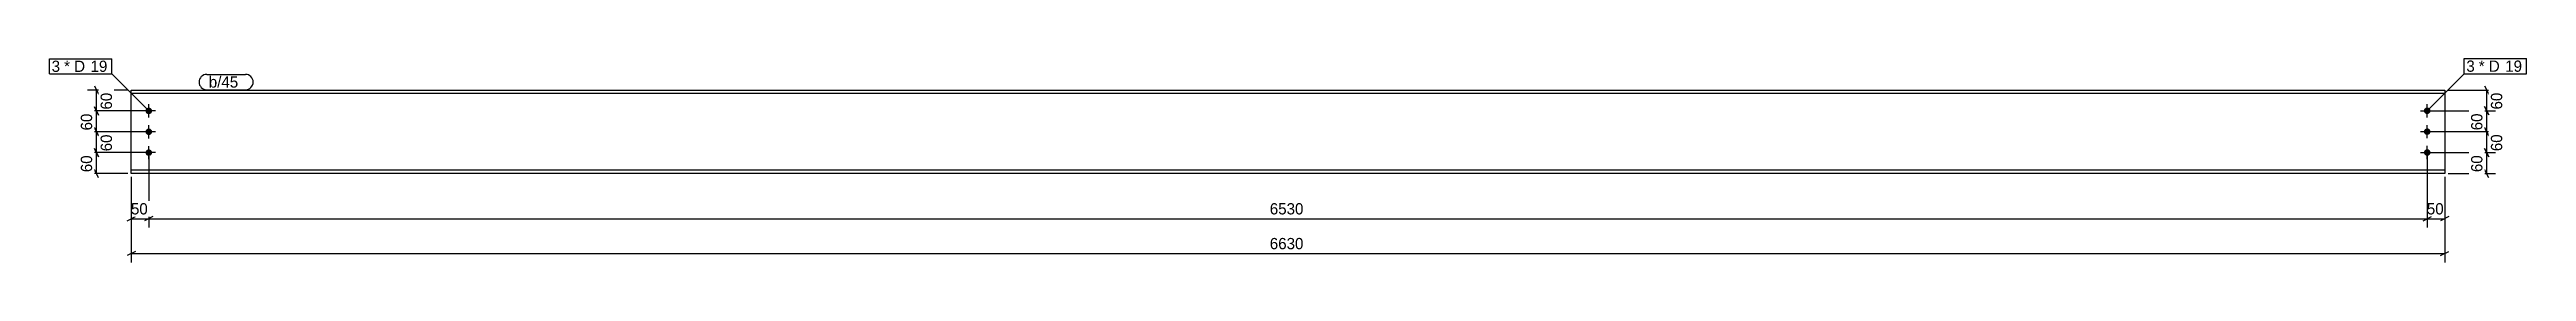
# Model space of a CAD drawing. Header units: millimetres. Extents: x 32 to 7130, y 32 to 618.
import ezdxf

# ---------------------------------------------------------------- set-up
doc = ezdxf.new("R2010")
doc.units = ezdxf.units.MM
doc.styles.add('Comic Sans MS', font='COMIC.TTF', dxfattribs={"height": 0.2})

msp = doc.modelspace()

# ---------------------------------------------------------------- hatches: boundary and pattern name
at = {"linetype": 'Continuous'}
for points in [[(306.9, 467.6, -1), (325.9, 467.6, -1)], [(6836.4, 468, -1), (6855.4, 468, -1)], [(306.9, 407.6, -1), (325.9, 407.6, -1)], [(306.9, 347.6, -1), (325.9, 347.6, -1)], [(6836.4, 408, -1), (6855.4, 408, -1)], [(6836.4, 348, -1), (6855.4, 348, -1)]]:
    msp.add_hatch(color=3, dxfattribs=at).paths.add_polyline_path(points)

# ---------------------------------------------------------------- linework, layer by layer
at = {"color": 8, "linetype": 'Continuous'}
for p, q in [((256.4, 527.6), (140.8, 527.6)), ((160.4, 539.6), (172.4, 515.6)), ((166.4, 467.6), (166.4, 527.6)), ((6905.9, 527.6), (7044.8, 527.6)), ((7010.4, 539.6), (7022.4, 515.6)), ((7016.4, 468), (7016.4, 527.6)), ((306.4, 467.6), (140.8, 467.6)), ((172.4, 455.6), (160.4, 479.6)), ((6855.9, 468), (7044.8, 468)), ((7022.4, 456), (7010.4, 480)), ((306.4, 407.6), (140.8, 407.6)), ((160.4, 419.6), (172.4, 395.6)), ((172.4, 335.6), (160.4, 359.6)), ((166.4, 347.6), (166.4, 407.6)), ((6855.9, 408), (7042, 408)), ((7022.4, 396), (7010.4, 420)), ((7022.4, 336), (7010.4, 360)), ((256.4, 287.6), (138, 287.6)), ((306.4, 347.6), (140.8, 347.6)), ((172.4, 275.6), (160.4, 299.6)), ((316.4, 337.6), (316.4, 132)), ((316.4, 337.6), (316.4, 132)), ((6845.9, 338), (6845.9, 132)), ((6855.9, 348), (7044.8, 348)), ((6905.9, 287.6), (7042, 287.6)), ((7022.4, 275.6), (7010.4, 299.6)), ((266.4, 277.6), (266.4, 132)), ((6895.9, 277.6), (6895.9, 132)), ((254.4, 151.6), (278.4, 163.6)), ((266.4, 157.6), (316.4, 157.6)), ((328.4, 163.6), (304.4, 151.6)), ((328.4, 163.6), (304.4, 151.6)), ((6833.9, 151.6), (6857.9, 163.6)), ((6845.9, 157.6), (6895.9, 157.6)), ((6907.9, 163.6), (6883.9, 151.6)), ((278.4, 63.6), (254.4, 51.6)), ((266.4, 57.6), (6895.9, 57.6)), ((6883.9, 51.6), (6907.9, 63.6))]:
    msp.add_line(p, q, dxfattribs=at)
at = {"color": 7, "linetype": 'Continuous'}
for p, q in [((266.4, 287.6), (266.4, 527.6)), ((266.4, 527.6), (6895.9, 527.6)), ((6895.9, 517.8), (266.4, 517.8)), ((6895.9, 527.6), (6895.9, 287.6)), ((6895.9, 297.4), (266.4, 297.4)), ((6895.9, 287.6), (266.4, 287.6))]:
    msp.add_line(p, q, dxfattribs=at)
at = {"color": 3, "linetype": 'Continuous'}
for p, q in [((335.4, 467.6), (297.4, 467.6)), ((316.4, 448.6), (316.4, 486.6)), ((316.4, 388.6), (316.4, 426.6)), ((6826.9, 468), (6864.9, 468)), ((6845.9, 449), (6845.9, 487)), ((6845.9, 389), (6845.9, 427)), ((335.4, 407.6), (297.4, 407.6)), ((316.4, 328.6), (316.4, 366.6)), ((6826.9, 408), (6864.9, 408)), ((6845.9, 329), (6845.9, 367)), ((335.4, 347.6), (297.4, 347.6)), ((6826.9, 348), (6864.9, 348))]:
    msp.add_line(p, q, dxfattribs=at)

# ---------------------------------------------------------------- wipeouts: each hides what was drawn before it
at = {"color": 0}
for points in [[(64.1, 579.7), (64.1, 611.7), (38, 611.7), (38, 579.7)], [(6984, 580.1), (6984, 612.1), (6958, 612.1), (6958, 580.1)]]:
    msp.add_wipeout(points, dxfattribs=at)

# ---------------------------------------------------------------- next in the draw order: wipeouts: each hides what was drawn before it
for points in [[(64.1, 579.7), (64.1, 611.7), (38, 611.7), (38, 579.7)], [(6984, 580.1), (6984, 612.1), (6958, 612.1), (6958, 580.1)], [(217.2, 530.1), (172.4, 530.1), (172.4, 465.1), (217.2, 465.1)], [(587.7, 534.6), (587.7, 566.6), (488.4, 566.6), (488.4, 534.6)], [(7067.2, 530.3), (7022.4, 530.3), (7022.4, 465.3), (7067.2, 465.3)], [(217.2, 410.1), (172.4, 410.1), (172.4, 345.1), (217.2, 345.1)], [(6903.4, 163.6), (6903.4, 208.4), (6838.4, 208.4), (6838.4, 163.6)], [(3639.7, 63.6), (3639.7, 108.4), (3522.6, 108.4), (3522.6, 63.6)]]:
    msp.add_wipeout(points, dxfattribs=at)

# ---------------------------------------------------------------- next in the draw order: linework, layer by layer
at = {"color": 7, "linetype": 'Continuous'}
for p, q in [((32, 573.7), (32, 617.7)), ((6952, 574.1), (6952, 618.1))]:
    msp.add_line(p, q, dxfattribs=at)
at = {"color": 8, "linetype": 'Continuous'}
for p, q in [((306.4, 467.6), (138, 467.6)), ((160.4, 479.6), (172.4, 455.6)), ((166.4, 407.6), (166.4, 467.6)), ((6855.9, 468), (7042, 468)), ((7010.4, 480), (7022.4, 456)), ((7016.4, 408), (7016.4, 468)), ((306.4, 407.6), (138, 407.6)), ((172.4, 395.6), (160.4, 419.6)), ((160.4, 359.6), (172.4, 335.6)), ((306.4, 347.6), (138, 347.6)), ((166.4, 287.6), (166.4, 347.6)), ((6845.9, 338), (6845.9, 132)), ((6895.9, 277.6), (6895.9, 32)), ((316.4, 157.6), (6845.9, 157.6)), ((6833.9, 151.6), (6857.9, 163.6))]:
    msp.add_line(p, q, dxfattribs=at)

# ---------------------------------------------------------------- next in the draw order: texts
at = {"color": 3, "style": 'Comic Sans MS'}
for p in [(210.8, 471.5), (7060.8, 471.7), (210.8, 351.5)]:
    msp.add_text('60', height=32.38, rotation=90.00021, dxfattribs=at).set_placement(p)
for s, p in [('50', (6844.8, 170)), ('6630', (3529, 70))]:
    msp.add_text(s, height=32.38, dxfattribs=at).set_placement(p)

# ---------------------------------------------------------------- next in the draw order: wipeouts: each hides what was drawn before it
at = {"color": 0}
for points in [[(139.9, 579.7), (139.9, 611.7), (73.7, 611.7), (73.7, 579.7)], [(7059.8, 580.1), (7059.8, 612.1), (6993.6, 612.1), (6993.6, 580.1)], [(587.7, 534.6), (587.7, 566.6), (488.4, 566.6), (488.4, 534.6)]]:
    msp.add_wipeout(points, dxfattribs=at)

# ---------------------------------------------------------------- next in the draw order: linework, layer by layer
at = {"color": 7, "linetype": 'Continuous'}
for p, q in [((482.4, 572.6), (593.7, 572.6)), ((482.4, 528.6), (593.7, 528.6))]:
    msp.add_line(p, q, dxfattribs=at)
for centre, start, end in [((482.4, 550.6), 90, 270), ((593.7, 550.6), 270, 90)]:
    msp.add_arc(centre, 22, start, end, dxfattribs=at)

# ---------------------------------------------------------------- next in the draw order: texts
at = {"color": 3, "style": 'Comic Sans MS'}
msp.add_text('b/45', height=32.38, dxfattribs=at).set_placement((488.4, 534.6))

# ---------------------------------------------------------------- next in the draw order: wipeouts: each hides what was drawn before it
at = {"color": 0}
for points in [[(139.9, 579.7), (139.9, 611.7), (73.7, 611.7), (73.7, 579.7)], [(7059.8, 580.1), (7059.8, 612.1), (6993.6, 612.1), (6993.6, 580.1)], [(160.4, 470.1), (115.6, 470.1), (115.6, 405.1), (160.4, 405.1)], [(7010.4, 470.5), (6965.6, 470.5), (6965.6, 405.5), (7010.4, 405.5)], [(160.4, 350.1), (115.6, 350.1), (115.6, 285.1), (160.4, 285.1)], [(323.9, 163.6), (323.9, 208.4), (258.9, 208.4), (258.9, 163.6)], [(3639.7, 163.6), (3639.7, 208.4), (3522.6, 208.4), (3522.6, 163.6)]]:
    msp.add_wipeout(points, dxfattribs=at)

# ---------------------------------------------------------------- next in the draw order: linework, layer by layer
at = {"color": 7, "linetype": 'Continuous'}
msp.add_line((6845.9, 468), (6952, 574.1), dxfattribs=at)
at = {"color": 8, "linetype": 'Continuous'}
for p, q in [((6855.9, 408), (7044.8, 408)), ((7010.4, 420), (7022.4, 396)), ((7016.4, 348), (7016.4, 408)), ((266.4, 277.6), (266.4, 32))]:
    msp.add_line(p, q, dxfattribs=at)

# ---------------------------------------------------------------- next in the draw order: texts
at = {"color": 3, "style": 'Comic Sans MS'}
for s, height, p in [('3', 32.4, (38, 579.7)), ('3', 32.4, (6958, 580.1)), ('50', 32.38, (265.3, 170)), ('6530', 32.38, (3529, 170))]:
    msp.add_text(s, height=height, dxfattribs=at).set_placement(p)
for p in [(154, 411.5), (7004, 411.9), (154, 291.5)]:
    msp.add_text('60', height=32.38, rotation=90.00021, dxfattribs=at).set_placement(p)

# ---------------------------------------------------------------- next in the draw order: wipeouts: each hides what was drawn before it
at = {"color": 0}
for points in [[(194.7, 579.7), (194.7, 611.7), (149.5, 611.7), (149.5, 579.7)], [(7114.7, 580.1), (7114.7, 612.1), (7069.4, 612.1), (7069.4, 580.1)]]:
    msp.add_wipeout(points, dxfattribs=at)

# ---------------------------------------------------------------- next in the draw order: wipeouts: each hides what was drawn before it
for points in [[(194.7, 579.7), (194.7, 611.7), (149.5, 611.7), (149.5, 579.7)], [(7114.7, 580.1), (7114.7, 612.1), (7069.4, 612.1), (7069.4, 580.1)], [(7067.2, 410.5), (7022.4, 410.5), (7022.4, 345.5), (7067.2, 345.5)]]:
    msp.add_wipeout(points, dxfattribs=at)

# ---------------------------------------------------------------- next in the draw order: linework, layer by layer
at = {"color": 7, "linetype": 'Continuous'}
for p, q in [((32, 617.7), (210.3, 617.7)), ((32, 573.7), (210.3, 573.7)), ((210.3, 573.7), (210.3, 617.7)), ((316.4, 467.6), (210.3, 573.7)), ((6952, 618.1), (7130.3, 618.1)), ((6952, 574.1), (7130.3, 574.1)), ((7130.3, 574.1), (7130.3, 618.1))]:
    msp.add_line(p, q, dxfattribs=at)
at = {"color": 8, "linetype": 'Continuous'}
for p, q in [((7010.4, 360), (7022.4, 336)), ((6855.9, 348), (7042, 348)), ((7016.4, 287.6), (7016.4, 348))]:
    msp.add_line(p, q, dxfattribs=at)

# ---------------------------------------------------------------- next in the draw order: texts
at = {"color": 3, "style": 'Comic Sans MS'}
for s, p in [('* D', (73.7, 579.7)), ('19', (149.5, 579.7)), ('* D', (6993.6, 580.1)), ('19', (7069.4, 580.1))]:
    msp.add_text(s, height=32.38, dxfattribs=at).set_placement(p)
msp.add_text('60', height=32.38, rotation=90.00021, dxfattribs=at).set_placement((7060.8, 351.9))

# ---------------------------------------------------------------- next in the draw order: wipeouts: each hides what was drawn before it
at = {"color": 0}
msp.add_wipeout([(7010.4, 350.3), (6965.6, 350.3), (6965.6, 285.3), (7010.4, 285.3)], dxfattribs=at)

# ---------------------------------------------------------------- next in the draw order: texts
at = {"color": 3, "style": 'Comic Sans MS'}
msp.add_text('60', height=32.38, rotation=90.00021, dxfattribs=at).set_placement((7004, 291.7))

doc.saveas('drawing.dxf')
